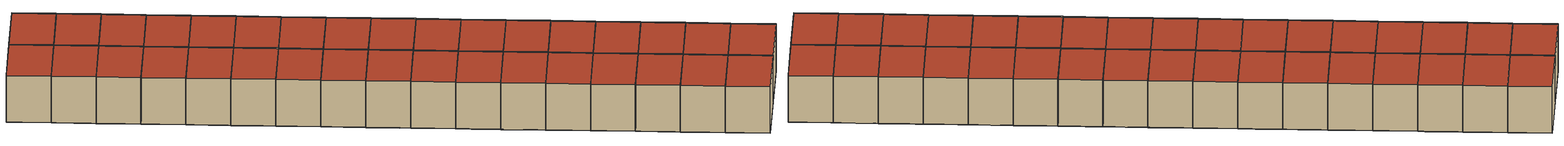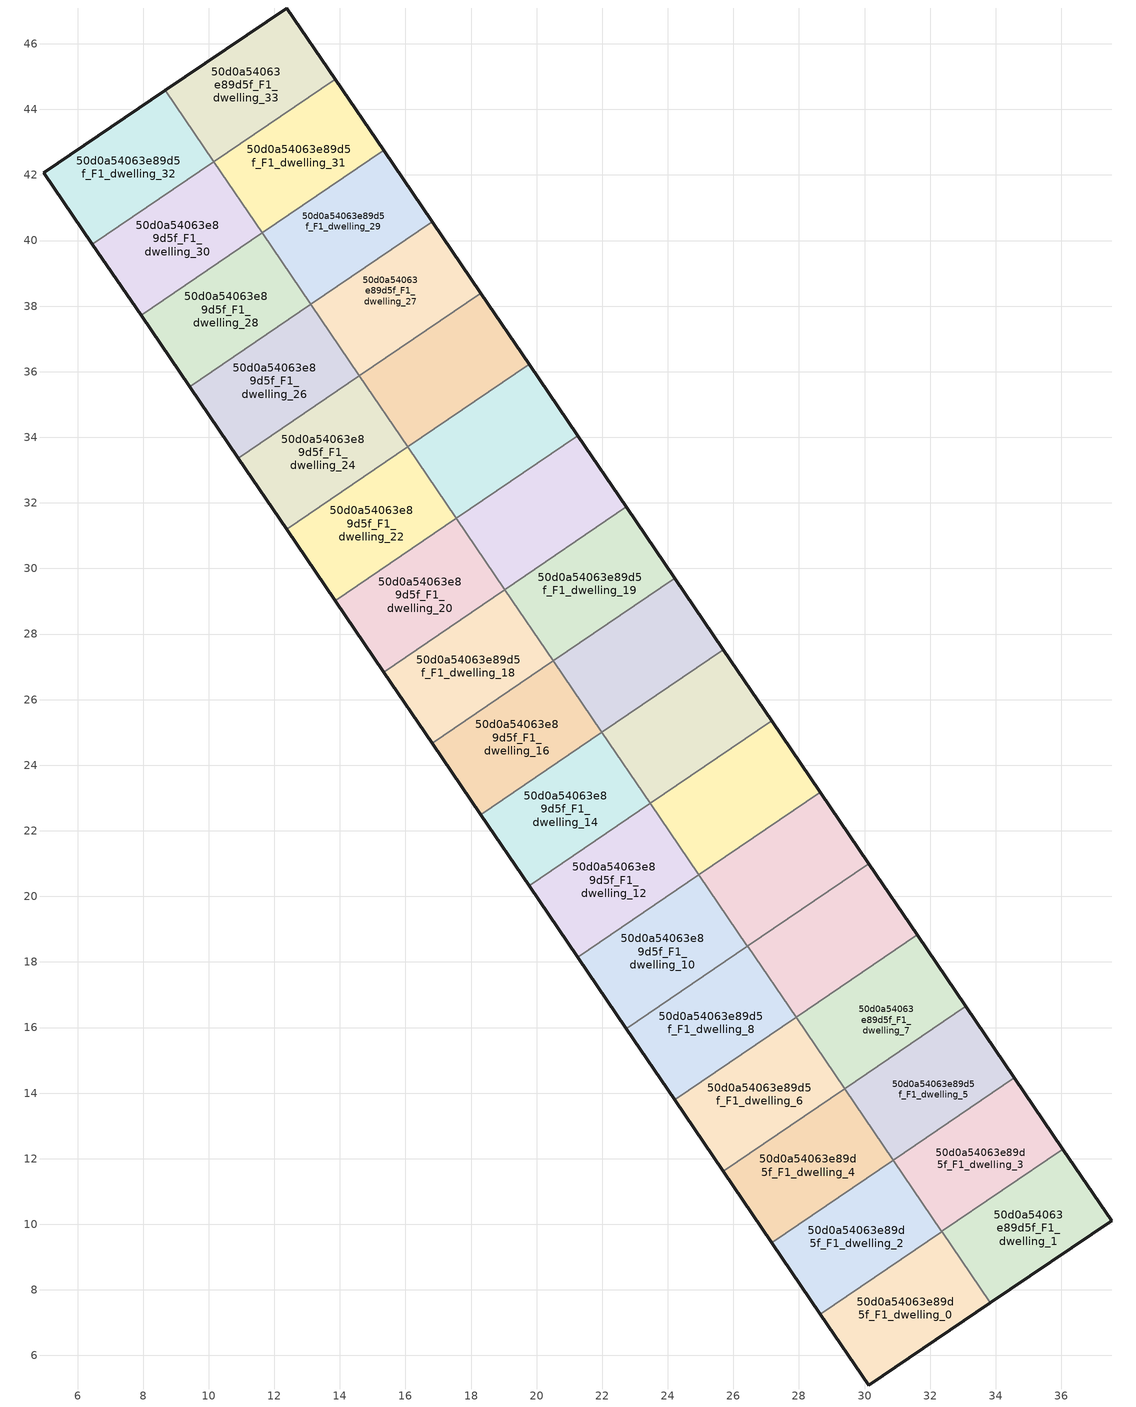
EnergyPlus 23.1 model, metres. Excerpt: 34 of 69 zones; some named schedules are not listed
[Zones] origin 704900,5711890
50d0a54063e89d5f_F1_dwelling_0
 floor to 50d0a54063e89d5f_F0_dwelling_18 (EU_floor_Construction): 33.83,7.6 32.35,9.78 28.65,7.27 30.12,5.1 z3
 floor to 50d0a54063e89d5f_F0_dwelling_0 (EU_floor_Construction): 33.84,7.61 32.44,9.66 32.43,9.65 33.83,7.6 z3
 wall outside (EU_wall_Construction): 33.84,7.61 30.12,5.1 28.65,7.26 z3:6
 wall to 50d0a54063e89d5f_F1_dwelling_1 (EU_wall_Construction): 32.36,9.79 33.84,7.61 z3:6
 wall to 50d0a54063e89d5f_F1_dwelling_2 (EU_wall_Construction): 28.65,7.26 32.35,9.78 z3:6
 wall to 50d0a54063e89d5f_F1_dwelling_3 (EU_wall_Construction): 32.35,9.78 32.36,9.79 z3:6
 roof outside (EU_roof_Construction): 32.36,9.79 33.84,7.61 30.12,5.1 28.65,7.26 z6
50d0a54063e89d5f_F1_dwelling_1
 floor to 50d0a54063e89d5f_F0_dwelling_0 (EU_floor_Construction): 37.53,10.11 36.13,12.17 32.44,9.66 33.84,7.61 z3
 floor to 50d0a54063e89d5f_F0_dwelling_1 (EU_floor_Construction): 36.13,12.17 36.05,12.3 32.36,9.79 32.44,9.66 z3
 wall outside (EU_wall_Construction): 36.05,12.3 37.53,10.11 33.84,7.61 z3:6
 wall to 50d0a54063e89d5f_F1_dwelling_3 (EU_wall_Construction): 32.36,9.79 36.05,12.3 z3:6
 roof outside (EU_roof_Construction): 36.05,12.3 37.53,10.11 33.84,7.61 32.36,9.79 z6
50d0a54063e89d5f_F1_dwelling_10
 floor to 50d0a54063e89d5f_F0_dwelling_23 (EU_floor_Construction): 26.42,18.49 24.95,20.66 21.25,18.14 22.73,15.97 z3
 floor to 50d0a54063e89d5f_F0_dwelling_22 (EU_floor_Construction): 26.43,18.48 26.42,18.49 22.73,15.97 z3
 wall outside (EU_wall_Construction): 22.73,15.97 21.25,18.14 z3:6
 wall to 50d0a54063e89d5f_F1_dwelling_12 (EU_wall_Construction): 21.25,18.14 24.95,20.66 z3:6
 wall to 50d0a54063e89d5f_F1_dwelling_11 (EU_wall_Construction): 24.95,20.66 26.43,18.48 z3:6
 wall to 50d0a54063e89d5f_F1_dwelling_8 (EU_wall_Construction): 26.43,18.48 22.73,15.97 z3:6
 roof outside (EU_roof_Construction): 24.95,20.66 26.43,18.48 22.73,15.97 21.25,18.14 z6
50d0a54063e89d5f_F1_dwelling_11
 floor to 50d0a54063e89d5f_F0_dwelling_5 (EU_floor_Construction): 30.13,21 29.15,22.44 25.45,19.93 26.43,18.48 z3
 floor to 50d0a54063e89d5f_F0_dwelling_6 (EU_floor_Construction): 29.15,22.44 28.65,23.17 24.95,20.66 25.45,19.93 z3
 wall outside (EU_wall_Construction): 28.65,23.17 30.13,21 z3:6
 wall to 50d0a54063e89d5f_F1_dwelling_13 (EU_wall_Construction): 24.95,20.66 28.65,23.17 z3:6
 wall to 50d0a54063e89d5f_F1_dwelling_9 (EU_wall_Construction): 30.13,21 26.43,18.48 z3:6
 roof outside (EU_roof_Construction): 28.65,23.17 30.13,21 26.43,18.48 24.95,20.66 z6
50d0a54063e89d5f_F1_dwelling_12
 floor to 50d0a54063e89d5f_F0_dwelling_24 (EU_floor_Construction): 24.94,20.67 23.47,22.83 19.77,20.32 21.24,18.15 z3
 floor adiabatic (EU_floor_Construction): 24.95,20.66 23.47,22.83 24.94,20.67 21.24,18.15 20.29,19.55 21.25,18.14 z3
 wall outside (EU_wall_Construction): 21.25,18.14 19.77,20.32 z3:6
 wall to 50d0a54063e89d5f_F1_dwelling_14 (EU_wall_Construction): 19.77,20.32 23.47,22.83 z3:6
 wall to 50d0a54063e89d5f_F1_dwelling_13 (EU_wall_Construction): 23.47,22.83 24.95,20.66 z3:6
 roof outside (EU_roof_Construction): 23.47,22.83 24.95,20.66 21.25,18.14 19.77,20.32 z6
50d0a54063e89d5f_F1_dwelling_13
 floor to 50d0a54063e89d5f_F0_dwelling_6 (EU_floor_Construction): 28.65,23.17 27.75,24.5 24.05,21.98 24.95,20.66 z3
 floor to 50d0a54063e89d5f_F0_dwelling_7 (EU_floor_Construction): 27.75,24.5 27.17,25.35 23.47,22.83 24.05,21.98 z3
 wall outside (EU_wall_Construction): 27.17,25.35 28.65,23.17 z3:6
 wall to 50d0a54063e89d5f_F1_dwelling_15 (EU_wall_Construction): 23.47,22.83 27.17,25.35 z3:6
 roof outside (EU_roof_Construction): 27.17,25.35 28.65,23.17 24.95,20.66 23.47,22.83 z6
50d0a54063e89d5f_F1_dwelling_14
 floor outside (EU_floor_Construction): 23.47,22.83 19.77,20.32 23.47,22.83 21.99,25.01 23.46,22.84 19.77,20.32 z3
 floor to 50d0a54063e89d5f_F0_dwelling_25 (EU_floor_Construction): 23.46,22.84 21.99,25.01 18.29,22.49 19.77,20.32 z3
 wall outside (EU_wall_Construction): 19.77,20.32 18.29,22.49 z3:6
 wall to 50d0a54063e89d5f_F1_dwelling_16 (EU_wall_Construction): 18.29,22.49 21.99,25.01 z3:6
 wall to 50d0a54063e89d5f_F1_dwelling_15 (EU_wall_Construction): 21.99,25.01 23.47,22.83 z3:6
 roof outside (EU_roof_Construction): 21.99,25.01 23.47,22.83 19.77,20.32 18.29,22.49 z6
50d0a54063e89d5f_F1_dwelling_15
 floor to 50d0a54063e89d5f_F0_dwelling_7 (EU_floor_Construction): 27.17,25.35 26.35,26.55 22.65,24.03 23.47,22.83 z3
 floor to 50d0a54063e89d5f_F0_dwelling_8 (EU_floor_Construction): 26.35,26.55 25.69,27.52 21.99,25.01 22.65,24.03 z3
 wall outside (EU_wall_Construction): 25.69,27.52 27.17,25.35 z3:6
 wall to 50d0a54063e89d5f_F1_dwelling_17 (EU_wall_Construction): 21.99,25.01 25.69,27.52 z3:6
 roof outside (EU_roof_Construction): 25.69,27.52 27.17,25.35 23.47,22.83 21.99,25.01 z6
50d0a54063e89d5f_F1_dwelling_16
 floor outside (EU_floor_Construction): 21.99,25.01 20.51,27.18 16.81,24.67 17.94,23.01 16.81,24.67 20.51,27.18 21.99,25.01 18.29,22.49 z3
 floor to 50d0a54063e89d5f_F0_dwelling_26 (EU_floor_Construction): 21.99,25.01 20.51,27.18 16.81,24.67 18.29,22.5 z3
 wall outside (EU_wall_Construction): 18.29,22.49 16.81,24.67 z3:6
 wall to 50d0a54063e89d5f_F1_dwelling_18 (EU_wall_Construction): 16.81,24.67 20.51,27.18 z3:6
 wall to 50d0a54063e89d5f_F1_dwelling_17 (EU_wall_Construction): 20.51,27.18 21.99,25.01 z3:6
 roof outside (EU_roof_Construction): 20.51,27.18 21.99,25.01 18.29,22.49 16.81,24.67 z6
50d0a54063e89d5f_F1_dwelling_17
 floor to 50d0a54063e89d5f_F0_dwelling_9 (EU_floor_Construction): 24.96,28.61 24.21,29.7 20.51,27.18 21.26,26.09 z3
 floor to 50d0a54063e89d5f_F0_dwelling_8 (EU_floor_Construction): 25.69,27.52 24.96,28.6 21.26,26.09 21.99,25.01 z3
 wall outside (EU_wall_Construction): 24.21,29.7 25.69,27.52 z3:6
 wall to 50d0a54063e89d5f_F1_dwelling_19 (EU_wall_Construction): 20.51,27.18 24.21,29.7 z3:6
 roof outside (EU_roof_Construction): 24.21,29.7 25.69,27.52 21.99,25.01 20.51,27.18 z6
50d0a54063e89d5f_F1_dwelling_18
 floor adiabatic (EU_floor_Construction): 20.51,27.18 19.03,29.36 15.33,26.84 16.81,24.67 z3
 wall outside (EU_wall_Construction): 16.81,24.67 15.33,26.84 z3:6
 wall to 50d0a54063e89d5f_F1_dwelling_20 (EU_wall_Construction): 15.33,26.84 19.03,29.36 z3:6
 wall to 50d0a54063e89d5f_F1_dwelling_19 (EU_wall_Construction): 19.03,29.36 20.51,27.18 z3:6
 roof outside (EU_roof_Construction): 19.03,29.36 20.51,27.18 16.81,24.67 15.33,26.84 z6
50d0a54063e89d5f_F1_dwelling_19
 floor adiabatic (EU_floor_Construction): 24.21,29.7 22.73,31.88 19.03,29.36 20.51,27.18 z3
 wall outside (EU_wall_Construction): 22.73,31.88 24.21,29.7 z3:6
 wall to 50d0a54063e89d5f_F1_dwelling_21 (EU_wall_Construction): 19.03,29.36 22.73,31.88 z3:6
 roof outside (EU_roof_Construction): 22.73,31.88 24.21,29.7 20.51,27.18 19.03,29.36 z6
50d0a54063e89d5f_F1_dwelling_2
 floor outside (EU_floor_Construction): 32.3,9.75 32.35,9.78 28.65,7.27 z3
 floor to 50d0a54063e89d5f_F0_dwelling_19 (EU_floor_Construction): 32.34,9.79 30.87,11.96 27.17,9.44 28.65,7.27 z3
 wall outside (EU_wall_Construction): 28.65,7.26 27.17,9.44 z3:6
 wall to 50d0a54063e89d5f_F1_dwelling_3 (EU_wall_Construction): 30.87,11.96 32.35,9.78 z3:6
 wall to 50d0a54063e89d5f_F1_dwelling_4 (EU_wall_Construction): 27.17,9.44 30.87,11.96 z3:6
 roof outside (EU_roof_Construction): 30.87,11.96 32.35,9.78 28.65,7.26 27.17,9.44 z6
50d0a54063e89d5f_F1_dwelling_20
 floor to 50d0a54063e89d5f_F0_dwelling_28 (EU_floor_Construction): 19.03,29.36 17.55,31.53 13.85,29.02 15.33,26.85 z3
 wall outside (EU_wall_Construction): 15.33,26.84 13.85,29.02 z3:6
 wall to 50d0a54063e89d5f_F1_dwelling_22 (EU_wall_Construction): 13.85,29.02 17.55,31.53 z3:6
 wall to 50d0a54063e89d5f_F1_dwelling_21 (EU_wall_Construction): 17.55,31.53 19.03,29.36 z3:6
 roof outside (EU_roof_Construction): 17.55,31.53 19.03,29.36 15.33,26.84 13.85,29.02 z6
50d0a54063e89d5f_F1_dwelling_21
 floor to 50d0a54063e89d5f_F0_dwelling_11 (EU_floor_Construction): 22.16,32.71 21.25,34.05 17.55,31.53 18.46,30.2 z3
 floor to 50d0a54063e89d5f_F0_dwelling_10 (EU_floor_Construction): 22.73,31.87 22.16,32.71 18.46,30.2 19.03,29.36 z3
 wall outside (EU_wall_Construction): 21.25,34.05 22.73,31.88 z3:6
 wall to 50d0a54063e89d5f_F1_dwelling_23 (EU_wall_Construction): 17.55,31.53 21.25,34.05 z3:6
 roof outside (EU_roof_Construction): 21.25,34.05 22.73,31.88 19.03,29.36 17.55,31.53 z6
50d0a54063e89d5f_F1_dwelling_22
 floor to 50d0a54063e89d5f_F0_dwelling_29 (EU_floor_Construction): 17.55,31.54 16.07,33.71 12.37,31.19 13.85,29.02 z3
 wall outside (EU_wall_Construction): 13.85,29.02 12.37,31.19 z3:6
 wall to 50d0a54063e89d5f_F1_dwelling_24 (EU_wall_Construction): 12.37,31.19 16.07,33.71 z3:6
 wall to 50d0a54063e89d5f_F1_dwelling_23 (EU_wall_Construction): 16.07,33.71 17.55,31.53 z3:6
 roof outside (EU_roof_Construction): 16.07,33.71 17.55,31.53 13.85,29.02 12.37,31.19 z6
50d0a54063e89d5f_F1_dwelling_23
 floor to 50d0a54063e89d5f_F0_dwelling_12 (EU_floor_Construction): 20.76,34.77 19.77,36.22 16.07,33.71 17.06,32.25 z3
 floor to 50d0a54063e89d5f_F0_dwelling_11 (EU_floor_Construction): 21.25,34.05 20.76,34.77 17.06,32.25 17.55,31.53 z3
 wall outside (EU_wall_Construction): 19.77,36.22 21.25,34.05 z3:6
 wall to 50d0a54063e89d5f_F1_dwelling_25 (EU_wall_Construction): 16.07,33.71 19.77,36.22 z3:6
 roof outside (EU_roof_Construction): 19.77,36.22 21.25,34.05 17.55,31.53 16.07,33.71 z6
50d0a54063e89d5f_F1_dwelling_24
 floor to 50d0a54063e89d5f_F0_dwelling_30 (EU_floor_Construction): 16.07,33.71 14.59,35.88 10.89,33.37 12.37,31.2 z3
 floor adiabatic (EU_floor_Construction): 16.07,33.71 12.37,31.2 12.37,31.19 z3
 wall outside (EU_wall_Construction): 12.37,31.19 10.89,33.37 z3:6
 wall to 50d0a54063e89d5f_F1_dwelling_26 (EU_wall_Construction): 10.89,33.37 14.59,35.88 z3:6
 wall to 50d0a54063e89d5f_F1_dwelling_25 (EU_wall_Construction): 14.59,35.88 16.07,33.71 z3:6
 roof outside (EU_roof_Construction): 14.59,35.88 16.07,33.71 12.37,31.19 10.89,33.37 z6
50d0a54063e89d5f_F1_dwelling_25
 floor to 50d0a54063e89d5f_F0_dwelling_13 (EU_floor_Construction): 19.37,36.82 18.3,38.4 14.6,35.88 15.67,34.31 z3
 floor to 50d0a54063e89d5f_F0_dwelling_12 (EU_floor_Construction): 19.77,36.22 19.37,36.82 15.67,34.31 16.07,33.71 z3
 wall outside (EU_wall_Construction): 18.3,38.4 19.77,36.22 z3:6
 wall to 50d0a54063e89d5f_F1_dwelling_27 (EU_wall_Construction): 14.59,35.88 18.3,38.4 z3:6
 roof outside (EU_roof_Construction): 18.3,38.4 19.77,36.22 16.07,33.71 14.59,35.88 z6
50d0a54063e89d5f_F1_dwelling_26
 floor outside (EU_floor_Construction): 14.59,35.88 13.12,38.06 14.59,35.89 10.89,33.37 z3
 floor to 50d0a54063e89d5f_F0_dwelling_31 (EU_floor_Construction): 14.59,35.89 13.12,38.06 9.42,35.54 10.89,33.37 z3
 wall outside (EU_wall_Construction): 10.89,33.37 9.42,35.54 z3:6
 wall to 50d0a54063e89d5f_F1_dwelling_28 (EU_wall_Construction): 9.42,35.54 13.12,38.06 z3:6
 wall to 50d0a54063e89d5f_F1_dwelling_27 (EU_wall_Construction): 13.12,38.06 14.59,35.88 z3:6
 roof outside (EU_roof_Construction): 13.12,38.06 14.59,35.88 10.89,33.37 9.42,35.54 z6
50d0a54063e89d5f_F1_dwelling_27
 floor to 50d0a54063e89d5f_F0_dwelling_14 (EU_floor_Construction): 17.97,38.88 16.82,40.57 13.12,38.06 14.27,36.36 z3
 floor to 50d0a54063e89d5f_F0_dwelling_13 (EU_floor_Construction): 18.3,38.4 17.97,38.88 14.27,36.36 14.6,35.88 z3
 wall outside (EU_wall_Construction): 16.82,40.57 18.3,38.4 z3:6
 wall to 50d0a54063e89d5f_F1_dwelling_29 (EU_wall_Construction): 13.12,38.06 16.82,40.57 z3:6
 roof outside (EU_roof_Construction): 16.82,40.57 18.3,38.4 14.59,35.88 13.12,38.06 z6
50d0a54063e89d5f_F1_dwelling_28
 floor to 50d0a54063e89d5f_F0_dwelling_32 (EU_floor_Construction): 13.11,38.06 11.64,40.23 7.94,37.71 9.41,35.55 z3
 floor to 50d0a54063e89d5f_F0_dwelling_31 (EU_floor_Construction): 13.11,38.06 9.41,35.55 9.42,35.54 z3
 wall outside (EU_wall_Construction): 9.42,35.54 7.94,37.71 z3:6
 wall to 50d0a54063e89d5f_F1_dwelling_29 (EU_wall_Construction): 11.64,40.23 13.12,38.06 z3:6
 wall to 50d0a54063e89d5f_F1_dwelling_30 (EU_wall_Construction): 7.94,37.71 11.64,40.23 z3:6
 roof outside (EU_roof_Construction): 11.64,40.23 13.12,38.06 9.42,35.54 7.94,37.71 z6
50d0a54063e89d5f_F1_dwelling_29
 floor to 50d0a54063e89d5f_F0_dwelling_15 (EU_floor_Construction): 16.57,40.93 15.34,42.75 11.64,40.23 12.87,38.42 z3
 floor to 50d0a54063e89d5f_F0_dwelling_14 (EU_floor_Construction): 16.82,40.57 16.57,40.93 12.87,38.42 13.12,38.06 z3
 wall outside (EU_wall_Construction): 15.34,42.75 16.82,40.57 z3:6
 wall to 50d0a54063e89d5f_F1_dwelling_31 (EU_wall_Construction): 11.64,40.23 15.34,42.75 z3:6
 roof outside (EU_roof_Construction): 15.34,42.75 16.82,40.57 13.12,38.06 11.64,40.23 z6
50d0a54063e89d5f_F1_dwelling_3
 floor to 50d0a54063e89d5f_F0_dwelling_1 (EU_floor_Construction): 36.05,12.3 34.74,14.22 31.04,11.71 32.35,9.78 z3
 floor to 50d0a54063e89d5f_F0_dwelling_2 (EU_floor_Construction): 34.74,14.22 34.57,14.47 30.87,11.96 31.04,11.71 z3
 wall outside (EU_wall_Construction): 34.57,14.47 36.05,12.3 z3:6
 wall to 50d0a54063e89d5f_F1_dwelling_5 (EU_wall_Construction): 30.87,11.96 34.57,14.47 z3:6
 roof outside (EU_roof_Construction): 34.57,14.47 36.05,12.3 32.35,9.78 30.87,11.96 z6
50d0a54063e89d5f_F1_dwelling_30
 floor outside (EU_floor_Construction): 11.64,40.23 10.16,42.41 11.63,40.24 7.94,37.71 z3
 floor to 50d0a54063e89d5f_F0_dwelling_33 (EU_floor_Construction): 11.63,40.24 10.16,42.41 6.46,39.89 7.93,37.72 z3
 wall outside (EU_wall_Construction): 7.94,37.71 6.46,39.89 z3:6
 wall to 50d0a54063e89d5f_F1_dwelling_31 (EU_wall_Construction): 10.16,42.41 11.64,40.23 z3:6
 wall to 50d0a54063e89d5f_F1_dwelling_32 (EU_wall_Construction): 6.46,39.89 10.15,42.4 z3:6
 roof outside (EU_roof_Construction): 10.16,42.41 11.64,40.23 7.94,37.71 6.46,39.89 z6
50d0a54063e89d5f_F1_dwelling_31
 floor adiabatic (EU_floor_Construction): 15.34,42.75 13.86,44.92 10.16,42.41 11.64,40.23 z3
 wall outside (EU_wall_Construction): 13.86,44.92 15.34,42.75 z3:6
 wall to 50d0a54063e89d5f_F1_dwelling_33 (EU_wall_Construction): 10.16,42.41 13.86,44.92 z3:6
 roof outside (EU_roof_Construction): 13.86,44.92 15.34,42.75 11.64,40.23 10.16,42.41 z6
50d0a54063e89d5f_F1_dwelling_32
 floor adiabatic (EU_floor_Construction): 10.15,42.4 8.67,44.58 4.97,42.07 6.46,39.89 z3
 wall outside (EU_wall_Construction): 6.46,39.89 4.97,42.07 8.67,44.58 z3:6
 wall to 50d0a54063e89d5f_F1_dwelling_33 (EU_wall_Construction): 8.67,44.58 10.15,42.4 z3:6
 roof outside (EU_roof_Construction): 8.67,44.58 10.15,42.4 6.46,39.89 4.97,42.07 z6
50d0a54063e89d5f_F1_dwelling_33
 floor to 50d0a54063e89d5f_F0_dwelling_16 (EU_floor_Construction): 13.86,44.92 13.78,45.04 10.08,42.52 10.16,42.41 z3
 floor to 50d0a54063e89d5f_F0_dwelling_34 (EU_floor_Construction): 9.41,43.5 8.68,44.58 8.67,44.58 z3
 floor adiabatic (EU_floor_Construction): 13.86,44.92 12.38,47.09 8.67,44.58 10.16,42.41 10.08,42.52 13.78,45.04 z3
 wall outside (EU_wall_Construction): 8.67,44.58 12.38,47.09 13.86,44.92 z3:6
 roof outside (EU_roof_Construction): 12.38,47.09 13.86,44.92 10.15,42.4 8.67,44.58 z6
50d0a54063e89d5f_F1_dwelling_4
 floor to 50d0a54063e89d5f_F0_dwelling_20 (EU_floor_Construction): 30.86,11.96 29.39,14.13 25.69,11.62 27.17,9.45 z3
 floor to 50d0a54063e89d5f_F0_dwelling_19 (EU_floor_Construction): 29.05,10.73 30.86,11.96 27.17,9.45 z3
 wall outside (EU_wall_Construction): 27.17,9.44 25.69,11.62 z3:6
 wall to 50d0a54063e89d5f_F1_dwelling_6 (EU_wall_Construction): 25.69,11.62 29.39,14.13 z3:6
 wall to 50d0a54063e89d5f_F1_dwelling_5 (EU_wall_Construction): 29.39,14.13 30.87,11.96 z3:6
 roof outside (EU_roof_Construction): 29.39,14.13 30.87,11.96 27.17,9.44 25.69,11.62 z6
50d0a54063e89d5f_F1_dwelling_5
 floor to 50d0a54063e89d5f_F0_dwelling_2 (EU_floor_Construction): 34.57,14.47 33.34,16.28 29.64,13.76 30.87,11.96 z3
 floor to 50d0a54063e89d5f_F0_dwelling_3 (EU_floor_Construction): 33.34,16.28 33.09,16.65 29.39,14.13 29.64,13.76 z3
 wall outside (EU_wall_Construction): 33.09,16.65 34.57,14.47 z3:6
 wall to 50d0a54063e89d5f_F1_dwelling_7 (EU_wall_Construction): 29.39,14.13 33.09,16.65 z3:6
 roof outside (EU_roof_Construction): 33.09,16.65 34.57,14.47 30.87,11.96 29.39,14.13 z6
50d0a54063e89d5f_F1_dwelling_6
 floor adiabatic (EU_floor_Construction): 29.39,14.13 27.91,16.31 24.21,13.79 25.69,11.62 z3
 wall outside (EU_wall_Construction): 25.69,11.62 24.21,13.79 z3:6
 wall to 50d0a54063e89d5f_F1_dwelling_8 (EU_wall_Construction): 24.21,13.79 27.91,16.31 z3:6
 wall to 50d0a54063e89d5f_F1_dwelling_7 (EU_wall_Construction): 27.91,16.31 29.39,14.13 z3:6
 roof outside (EU_roof_Construction): 27.91,16.31 29.39,14.13 25.69,11.62 24.21,13.79 z6
50d0a54063e89d5f_F1_dwelling_7
 floor to 50d0a54063e89d5f_F0_dwelling_3 (EU_floor_Construction): 33.09,16.65 31.94,18.33 28.24,15.82 29.39,14.13 z3
 floor to 50d0a54063e89d5f_F0_dwelling_4 (EU_floor_Construction): 31.94,18.33 31.61,18.82 27.91,16.31 28.24,15.82 z3
 wall outside (EU_wall_Construction): 31.61,18.82 33.09,16.65 z3:6
 wall to 50d0a54063e89d5f_F1_dwelling_9 (EU_wall_Construction): 27.91,16.31 31.61,18.82 z3:6
 roof outside (EU_roof_Construction): 31.61,18.82 33.09,16.65 29.39,14.13 27.91,16.31 z6
50d0a54063e89d5f_F1_dwelling_8
 floor to 50d0a54063e89d5f_F0_dwelling_21 (EU_floor_Construction): 27.91,16.31 24.21,13.8 24.21,13.79 z3
 floor adiabatic (EU_floor_Construction): 27.91,16.31 26.43,18.48 22.73,15.97 24.21,13.8 z3
 wall outside (EU_wall_Construction): 24.21,13.79 22.73,15.97 z3:6
 wall to 50d0a54063e89d5f_F1_dwelling_9 (EU_wall_Construction): 26.43,18.48 27.91,16.31 z3:6
 roof outside (EU_roof_Construction): 26.43,18.48 27.91,16.31 24.21,13.79 22.73,15.97 z6
50d0a54063e89d5f_F1_dwelling_9
 floor to 50d0a54063e89d5f_F0_dwelling_4 (EU_floor_Construction): 31.61,18.82 30.54,20.39 26.85,17.87 27.91,16.31 z3
 floor to 50d0a54063e89d5f_F0_dwelling_5 (EU_floor_Construction): 30.54,20.39 30.13,21 26.43,18.48 26.85,17.87 z3
 wall outside (EU_wall_Construction): 30.13,21 31.61,18.82 z3:6
 roof outside (EU_roof_Construction): 30.13,21 31.61,18.82 27.91,16.31 26.43,18.48 z6
[Building]
EU S2 Campaign: North Axis=0; Terrain=City; Solar Distribution=FullExterior
[Site:Location]
London: Latitude=51.5; Longitude=-0.5; Time Zone=0; Elevation=25
[SizingPeriod:WeatherFileDays]
AnnualSizingPeriod: Begin Month=1; Begin Day of Month=1; End Month=12; End Day of Month=31; Day of Week for Start Day=Monday; Use Weather File Daylight Saving Period=No; Use Weather File Rain and Snow Indicators=No
[MATERIAL]
EU_InternalMass_Material: Roughness=MediumRough; Thickness=0.1; Conductivity=1; Density=1800; Specific Heat=900; Thermal Absorptance=0.9; Solar Absorptance=0.7; Visible Absorptance=0.7
[MATERIAL:NOMASS] Roughness=MediumRough; Thermal Absorptance=0.9; Solar Absorptance=0.7; Visible Absorptance=0.7
Name | Thermal Resistance
EU_wall_NoMass | 0.635353
EU_roof_NoMass | 0.675062
EU_floor_NoMass | 1.96382
[CONSTRUCTION]
EU_wall_Construction: EU_wall_NoMass
EU_roof_Construction: EU_roof_NoMass
EU_floor_Construction: EU_floor_NoMass
EU_InternalMass_Construction: EU_InternalMass_Material
[ZONE] Type=1; Multiplier=1; Ceiling Height=autocalculate; Floor Area=autocalculate; Part of Total Floor Area=Yes
Name | Volume
50d0a54063e89d5f_F1_dwelling_0 | 35.3079
50d0a54063e89d5f_F1_dwelling_1; 50d0a54063e89d5f_F1_dwelling_11; 50d0a54063e89d5f_F1_dwelling_13; 50d0a54063e89d5f_F1_dwelling_7 | 35.3064
50d0a54063e89d5f_F1_dwelling_10; 50d0a54063e89d5f_F1_dwelling_25; 50d0a54063e89d5f_F1_dwelling_29 | 35.302
50d0a54063e89d5f_F1_dwelling_12; 50d0a54063e89d5f_F1_dwelling_14; 50d0a54063e89d5f_F1_dwelling_17 | 35.3137
50d0a54063e89d5f_F1_dwelling_15; 50d0a54063e89d5f_F1_dwelling_6 | 35.3071
50d0a54063e89d5f_F1_dwelling_16; 50d0a54063e89d5f_F1_dwelling_18 | 35.313
50d0a54063e89d5f_F1_dwelling_19 | 35.3181
50d0a54063e89d5f_F1_dwelling_2 | 35.321
50d0a54063e89d5f_F1_dwelling_20; 50d0a54063e89d5f_F1_dwelling_23 | 35.3057
50d0a54063e89d5f_F1_dwelling_21 | 35.3035
50d0a54063e89d5f_F1_dwelling_22; 50d0a54063e89d5f_F1_dwelling_26; 50d0a54063e89d5f_F1_dwelling_27; 50d0a54063e89d5f_F1_dwelling_31 | 35.3101
50d0a54063e89d5f_F1_dwelling_24; 50d0a54063e89d5f_F1_dwelling_33; 50d0a54063e89d5f_F1_dwelling_4 | 35.3093
50d0a54063e89d5f_F1_dwelling_28; 50d0a54063e89d5f_F1_dwelling_8 | 35.3174
50d0a54063e89d5f_F1_dwelling_3 | 35.3145
50d0a54063e89d5f_F1_dwelling_30 | 35.3167
50d0a54063e89d5f_F1_dwelling_32 | 35.3152
50d0a54063e89d5f_F1_dwelling_5 | 35.3108
50d0a54063e89d5f_F1_dwelling_9 | 35.3115
[INTERNALMASS] Construction=EU_InternalMass_Construction
Name | Zone or ZoneList | Surface Area
50d0a54063e89d5f_F1_dwelling_0_EU_InternalMass | 50d0a54063e89d5f_F1_dwelling_0 | 11.7691
50d0a54063e89d5f_F1_dwelling_1_EU_InternalMass | 50d0a54063e89d5f_F1_dwelling_1 | 11.769
50d0a54063e89d5f_F1_dwelling_2_EU_InternalMass | 50d0a54063e89d5f_F1_dwelling_2 | 11.7736
50d0a54063e89d5f_F1_dwelling_3_EU_InternalMass | 50d0a54063e89d5f_F1_dwelling_3 | 11.7715
50d0a54063e89d5f_F1_dwelling_4_EU_InternalMass | 50d0a54063e89d5f_F1_dwelling_4 | 11.7703
50d0a54063e89d5f_F1_dwelling_5_EU_InternalMass | 50d0a54063e89d5f_F1_dwelling_5 | 11.7707
50d0a54063e89d5f_F1_dwelling_6_EU_InternalMass | 50d0a54063e89d5f_F1_dwelling_6 | 11.7679
50d0a54063e89d5f_F1_dwelling_7_EU_InternalMass | 50d0a54063e89d5f_F1_dwelling_7 | 11.7686
50d0a54063e89d5f_F1_dwelling_8_EU_InternalMass | 50d0a54063e89d5f_F1_dwelling_8 | 11.7725
50d0a54063e89d5f_F1_dwelling_9_EU_InternalMass | 50d0a54063e89d5f_F1_dwelling_9 | 11.7707
50d0a54063e89d5f_F1_dwelling_10_EU_InternalMass | 50d0a54063e89d5f_F1_dwelling_10 | 11.7677
50d0a54063e89d5f_F1_dwelling_11_EU_InternalMass | 50d0a54063e89d5f_F1_dwelling_11 | 11.7688
50d0a54063e89d5f_F1_dwelling_12_EU_InternalMass | 50d0a54063e89d5f_F1_dwelling_12 | 11.7707
50d0a54063e89d5f_F1_dwelling_13_EU_InternalMass | 50d0a54063e89d5f_F1_dwelling_13 | 11.7685
50d0a54063e89d5f_F1_dwelling_14_EU_InternalMass | 50d0a54063e89d5f_F1_dwelling_14 | 11.7708
50d0a54063e89d5f_F1_dwelling_15_EU_InternalMass | 50d0a54063e89d5f_F1_dwelling_15 | 11.7687
50d0a54063e89d5f_F1_dwelling_16_EU_InternalMass | 50d0a54063e89d5f_F1_dwelling_16 | 11.7714
50d0a54063e89d5f_F1_dwelling_17_EU_InternalMass | 50d0a54063e89d5f_F1_dwelling_17 | 11.7707
50d0a54063e89d5f_F1_dwelling_18_EU_InternalMass | 50d0a54063e89d5f_F1_dwelling_18 | 11.7708
50d0a54063e89d5f_F1_dwelling_19_EU_InternalMass | 50d0a54063e89d5f_F1_dwelling_19 | 11.7723
50d0a54063e89d5f_F1_dwelling_20_EU_InternalMass | 50d0a54063e89d5f_F1_dwelling_20 | 11.7685
50d0a54063e89d5f_F1_dwelling_21_EU_InternalMass | 50d0a54063e89d5f_F1_dwelling_21 | 11.7681
50d0a54063e89d5f_F1_dwelling_22_EU_InternalMass | 50d0a54063e89d5f_F1_dwelling_22 | 11.7699
50d0a54063e89d5f_F1_dwelling_23_EU_InternalMass | 50d0a54063e89d5f_F1_dwelling_23 | 11.7696
50d0a54063e89d5f_F1_dwelling_24_EU_InternalMass | 50d0a54063e89d5f_F1_dwelling_24 | 11.7696
50d0a54063e89d5f_F1_dwelling_25_EU_InternalMass | 50d0a54063e89d5f_F1_dwelling_25 | 11.7685
50d0a54063e89d5f_F1_dwelling_26_EU_InternalMass | 50d0a54063e89d5f_F1_dwelling_26 | 11.7703
50d0a54063e89d5f_F1_dwelling_27_EU_InternalMass | 50d0a54063e89d5f_F1_dwelling_27 | 11.7711
50d0a54063e89d5f_F1_dwelling_28_EU_InternalMass | 50d0a54063e89d5f_F1_dwelling_28 | 11.7732
50d0a54063e89d5f_F1_dwelling_29_EU_InternalMass | 50d0a54063e89d5f_F1_dwelling_29 | 11.7681
50d0a54063e89d5f_F1_dwelling_30_EU_InternalMass | 50d0a54063e89d5f_F1_dwelling_30 | 11.7721
50d0a54063e89d5f_F1_dwelling_31_EU_InternalMass | 50d0a54063e89d5f_F1_dwelling_31 | 11.7711
50d0a54063e89d5f_F1_dwelling_32_EU_InternalMass | 50d0a54063e89d5f_F1_dwelling_32 | 11.7714
50d0a54063e89d5f_F1_dwelling_33_EU_InternalMass | 50d0a54063e89d5f_F1_dwelling_33 | 11.7701
[OTHEREQUIPMENT] Fuel Type=Electricity; Design Level Calculation Method=Watts/Area; Power per Zone Floor Area=1; Fraction Latent=0; Fraction Radiant=0; Fraction Lost=0; Carbon Dioxide Generation Rate=0; EndUse Subcategory=EU_Step8_InternalGains
Name | Zone or ZoneList or Space or SpaceList | Schedule
EU_Step8_InternalGain_50d0a54063e89d5f_F1_dwelling_0_f000 | 50d0a54063e89d5f_F1_dwelling_0 | EU_Step8_GainSchedule_50d0a54063e89d5f_F1_dwelling_0_f000
EU_Step8_InternalGain_50d0a54063e89d5f_F1_dwelling_1_f000 | 50d0a54063e89d5f_F1_dwelling_1 | EU_Step8_GainSchedule_50d0a54063e89d5f_F1_dwelling_1_f000
EU_Step8_InternalGain_50d0a54063e89d5f_F1_dwelling_2_f000 | 50d0a54063e89d5f_F1_dwelling_2 | EU_Step8_GainSchedule_50d0a54063e89d5f_F1_dwelling_2_f000
EU_Step8_InternalGain_50d0a54063e89d5f_F1_dwelling_3_f000 | 50d0a54063e89d5f_F1_dwelling_3 | EU_Step8_GainSchedule_50d0a54063e89d5f_F1_dwelling_3_f000
EU_Step8_InternalGain_50d0a54063e89d5f_F1_dwelling_4_f000 | 50d0a54063e89d5f_F1_dwelling_4 | EU_Step8_GainSchedule_50d0a54063e89d5f_F1_dwelling_4_f000
EU_Step8_InternalGain_50d0a54063e89d5f_F1_dwelling_5_f000 | 50d0a54063e89d5f_F1_dwelling_5 | EU_Step8_GainSchedule_50d0a54063e89d5f_F1_dwelling_5_f000
EU_Step8_InternalGain_50d0a54063e89d5f_F1_dwelling_6_f000 | 50d0a54063e89d5f_F1_dwelling_6 | EU_Step8_GainSchedule_50d0a54063e89d5f_F1_dwelling_6_f000
EU_Step8_InternalGain_50d0a54063e89d5f_F1_dwelling_7_f000 | 50d0a54063e89d5f_F1_dwelling_7 | EU_Step8_GainSchedule_50d0a54063e89d5f_F1_dwelling_7_f000
EU_Step8_InternalGain_50d0a54063e89d5f_F1_dwelling_8_f000 | 50d0a54063e89d5f_F1_dwelling_8 | EU_Step8_GainSchedule_50d0a54063e89d5f_F1_dwelling_8_f000
EU_Step8_InternalGain_50d0a54063e89d5f_F1_dwelling_9_f000 | 50d0a54063e89d5f_F1_dwelling_9 | EU_Step8_GainSchedule_50d0a54063e89d5f_F1_dwelling_9_f000
EU_Step8_InternalGain_50d0a54063e89d5f_F1_dwelling_10_f000 | 50d0a54063e89d5f_F1_dwelling_10 | EU_Step8_GainSchedule_50d0a54063e89d5f_F1_dwelling_10_f000
EU_Step8_InternalGain_50d0a54063e89d5f_F1_dwelling_11_f000 | 50d0a54063e89d5f_F1_dwelling_11 | EU_Step8_GainSchedule_50d0a54063e89d5f_F1_dwelling_11_f000
EU_Step8_InternalGain_50d0a54063e89d5f_F1_dwelling_12_f000 | 50d0a54063e89d5f_F1_dwelling_12 | EU_Step8_GainSchedule_50d0a54063e89d5f_F1_dwelling_12_f000
EU_Step8_InternalGain_50d0a54063e89d5f_F1_dwelling_13_f000 | 50d0a54063e89d5f_F1_dwelling_13 | EU_Step8_GainSchedule_50d0a54063e89d5f_F1_dwelling_13_f000
EU_Step8_InternalGain_50d0a54063e89d5f_F1_dwelling_14_f000 | 50d0a54063e89d5f_F1_dwelling_14 | EU_Step8_GainSchedule_50d0a54063e89d5f_F1_dwelling_14_f000
EU_Step8_InternalGain_50d0a54063e89d5f_F1_dwelling_15_f000 | 50d0a54063e89d5f_F1_dwelling_15 | EU_Step8_GainSchedule_50d0a54063e89d5f_F1_dwelling_15_f000
EU_Step8_InternalGain_50d0a54063e89d5f_F1_dwelling_16_f000 | 50d0a54063e89d5f_F1_dwelling_16 | EU_Step8_GainSchedule_50d0a54063e89d5f_F1_dwelling_16_f000
EU_Step8_InternalGain_50d0a54063e89d5f_F1_dwelling_17_f000 | 50d0a54063e89d5f_F1_dwelling_17 | EU_Step8_GainSchedule_50d0a54063e89d5f_F1_dwelling_17_f000
EU_Step8_InternalGain_50d0a54063e89d5f_F1_dwelling_18_f000 | 50d0a54063e89d5f_F1_dwelling_18 | EU_Step8_GainSchedule_50d0a54063e89d5f_F1_dwelling_18_f000
EU_Step8_InternalGain_50d0a54063e89d5f_F1_dwelling_19_f000 | 50d0a54063e89d5f_F1_dwelling_19 | EU_Step8_GainSchedule_50d0a54063e89d5f_F1_dwelling_19_f000
EU_Step8_InternalGain_50d0a54063e89d5f_F1_dwelling_20_f000 | 50d0a54063e89d5f_F1_dwelling_20 | EU_Step8_GainSchedule_50d0a54063e89d5f_F1_dwelling_20_f000
EU_Step8_InternalGain_50d0a54063e89d5f_F1_dwelling_21_f000 | 50d0a54063e89d5f_F1_dwelling_21 | EU_Step8_GainSchedule_50d0a54063e89d5f_F1_dwelling_21_f000
EU_Step8_InternalGain_50d0a54063e89d5f_F1_dwelling_22_f000 | 50d0a54063e89d5f_F1_dwelling_22 | EU_Step8_GainSchedule_50d0a54063e89d5f_F1_dwelling_22_f000
EU_Step8_InternalGain_50d0a54063e89d5f_F1_dwelling_23_f000 | 50d0a54063e89d5f_F1_dwelling_23 | EU_Step8_GainSchedule_50d0a54063e89d5f_F1_dwelling_23_f000
EU_Step8_InternalGain_50d0a54063e89d5f_F1_dwelling_24_f000 | 50d0a54063e89d5f_F1_dwelling_24 | EU_Step8_GainSchedule_50d0a54063e89d5f_F1_dwelling_24_f000
EU_Step8_InternalGain_50d0a54063e89d5f_F1_dwelling_25_f000 | 50d0a54063e89d5f_F1_dwelling_25 | EU_Step8_GainSchedule_50d0a54063e89d5f_F1_dwelling_25_f000
EU_Step8_InternalGain_50d0a54063e89d5f_F1_dwelling_26_f000 | 50d0a54063e89d5f_F1_dwelling_26 | EU_Step8_GainSchedule_50d0a54063e89d5f_F1_dwelling_26_f000
EU_Step8_InternalGain_50d0a54063e89d5f_F1_dwelling_27_f000 | 50d0a54063e89d5f_F1_dwelling_27 | EU_Step8_GainSchedule_50d0a54063e89d5f_F1_dwelling_27_f000
EU_Step8_InternalGain_50d0a54063e89d5f_F1_dwelling_28_f000 | 50d0a54063e89d5f_F1_dwelling_28 | EU_Step8_GainSchedule_50d0a54063e89d5f_F1_dwelling_28_f000
EU_Step8_InternalGain_50d0a54063e89d5f_F1_dwelling_29_f000 | 50d0a54063e89d5f_F1_dwelling_29 | EU_Step8_GainSchedule_50d0a54063e89d5f_F1_dwelling_29_f000
EU_Step8_InternalGain_50d0a54063e89d5f_F1_dwelling_30_f000 | 50d0a54063e89d5f_F1_dwelling_30 | EU_Step8_GainSchedule_50d0a54063e89d5f_F1_dwelling_30_f000
EU_Step8_InternalGain_50d0a54063e89d5f_F1_dwelling_31_f000 | 50d0a54063e89d5f_F1_dwelling_31 | EU_Step8_GainSchedule_50d0a54063e89d5f_F1_dwelling_31_f000
EU_Step8_InternalGain_50d0a54063e89d5f_F1_dwelling_32_f000 | 50d0a54063e89d5f_F1_dwelling_32 | EU_Step8_GainSchedule_50d0a54063e89d5f_F1_dwelling_32_f000
EU_Step8_InternalGain_50d0a54063e89d5f_F1_dwelling_33_f000 | 50d0a54063e89d5f_F1_dwelling_33 | EU_Step8_GainSchedule_50d0a54063e89d5f_F1_dwelling_33_f000
[ZONEVENTILATION:DESIGNFLOWRATE] Schedule=EU_AlwaysOn; Design Flow Rate Calculation Method=AirChanges/Hour; Air Changes per Hour=0.555504; Ventilation Type=Natural; Fan Pressure Rise=0; Fan Total Efficiency=1; Constant Term Coefficient=1; Temperature Term Coefficient=0; Velocity Term Coefficient=0; Velocity Squared Term Coefficient=0; Minimum Indoor Temperature=-100; Maximum Indoor Temperature=100; Delta Temperature=-100; Minimum Outdoor Temperature=-100; Maximum Outdoor Temperature=100; Maximum Wind Speed=40
Name | Zone or ZoneList or Space or SpaceList
EU_ConstantAir_50d0a54063e89d5f_F1_dwelling_0 | 50d0a54063e89d5f_F1_dwelling_0
EU_ConstantAir_50d0a54063e89d5f_F1_dwelling_1 | 50d0a54063e89d5f_F1_dwelling_1
EU_ConstantAir_50d0a54063e89d5f_F1_dwelling_2 | 50d0a54063e89d5f_F1_dwelling_2
EU_ConstantAir_50d0a54063e89d5f_F1_dwelling_3 | 50d0a54063e89d5f_F1_dwelling_3
EU_ConstantAir_50d0a54063e89d5f_F1_dwelling_4 | 50d0a54063e89d5f_F1_dwelling_4
EU_ConstantAir_50d0a54063e89d5f_F1_dwelling_5 | 50d0a54063e89d5f_F1_dwelling_5
EU_ConstantAir_50d0a54063e89d5f_F1_dwelling_6 | 50d0a54063e89d5f_F1_dwelling_6
EU_ConstantAir_50d0a54063e89d5f_F1_dwelling_7 | 50d0a54063e89d5f_F1_dwelling_7
EU_ConstantAir_50d0a54063e89d5f_F1_dwelling_8 | 50d0a54063e89d5f_F1_dwelling_8
EU_ConstantAir_50d0a54063e89d5f_F1_dwelling_9 | 50d0a54063e89d5f_F1_dwelling_9
EU_ConstantAir_50d0a54063e89d5f_F1_dwelling_10 | 50d0a54063e89d5f_F1_dwelling_10
EU_ConstantAir_50d0a54063e89d5f_F1_dwelling_11 | 50d0a54063e89d5f_F1_dwelling_11
EU_ConstantAir_50d0a54063e89d5f_F1_dwelling_12 | 50d0a54063e89d5f_F1_dwelling_12
EU_ConstantAir_50d0a54063e89d5f_F1_dwelling_13 | 50d0a54063e89d5f_F1_dwelling_13
EU_ConstantAir_50d0a54063e89d5f_F1_dwelling_14 | 50d0a54063e89d5f_F1_dwelling_14
EU_ConstantAir_50d0a54063e89d5f_F1_dwelling_15 | 50d0a54063e89d5f_F1_dwelling_15
EU_ConstantAir_50d0a54063e89d5f_F1_dwelling_16 | 50d0a54063e89d5f_F1_dwelling_16
EU_ConstantAir_50d0a54063e89d5f_F1_dwelling_17 | 50d0a54063e89d5f_F1_dwelling_17
EU_ConstantAir_50d0a54063e89d5f_F1_dwelling_18 | 50d0a54063e89d5f_F1_dwelling_18
EU_ConstantAir_50d0a54063e89d5f_F1_dwelling_19 | 50d0a54063e89d5f_F1_dwelling_19
EU_ConstantAir_50d0a54063e89d5f_F1_dwelling_20 | 50d0a54063e89d5f_F1_dwelling_20
EU_ConstantAir_50d0a54063e89d5f_F1_dwelling_21 | 50d0a54063e89d5f_F1_dwelling_21
EU_ConstantAir_50d0a54063e89d5f_F1_dwelling_22 | 50d0a54063e89d5f_F1_dwelling_22
EU_ConstantAir_50d0a54063e89d5f_F1_dwelling_23 | 50d0a54063e89d5f_F1_dwelling_23
EU_ConstantAir_50d0a54063e89d5f_F1_dwelling_24 | 50d0a54063e89d5f_F1_dwelling_24
EU_ConstantAir_50d0a54063e89d5f_F1_dwelling_25 | 50d0a54063e89d5f_F1_dwelling_25
EU_ConstantAir_50d0a54063e89d5f_F1_dwelling_26 | 50d0a54063e89d5f_F1_dwelling_26
EU_ConstantAir_50d0a54063e89d5f_F1_dwelling_27 | 50d0a54063e89d5f_F1_dwelling_27
EU_ConstantAir_50d0a54063e89d5f_F1_dwelling_28 | 50d0a54063e89d5f_F1_dwelling_28
EU_ConstantAir_50d0a54063e89d5f_F1_dwelling_29 | 50d0a54063e89d5f_F1_dwelling_29
EU_ConstantAir_50d0a54063e89d5f_F1_dwelling_30 | 50d0a54063e89d5f_F1_dwelling_30
EU_ConstantAir_50d0a54063e89d5f_F1_dwelling_31 | 50d0a54063e89d5f_F1_dwelling_31
EU_ConstantAir_50d0a54063e89d5f_F1_dwelling_32 | 50d0a54063e89d5f_F1_dwelling_32
EU_ConstantAir_50d0a54063e89d5f_F1_dwelling_33 | 50d0a54063e89d5f_F1_dwelling_33
[HVACTEMPLATE:ZONE:IDEALLOADSAIRSYSTEM] System Availability Schedule=EU_AlwaysOn; Maximum Heating Supply Air Temperature=50; Minimum Cooling Supply Air Temperature=13; Maximum Heating Supply Air Humidity Ratio=0.0156; Minimum Cooling Supply Air Humidity Ratio=0.0077; Heating Limit=NoLimit; Cooling Limit=NoLimit; Heating Availability Schedule=EU_AlwaysOn; Cooling Availability Schedule=EU_CoolingOff; Dehumidification Control Type=ConstantSensibleHeatRatio; Cooling Sensible Heat Ratio=0.7; Dehumidification Setpoint=60; Humidification Control Type=None; Humidification Setpoint=30; Outdoor Air Method=None; Outdoor Air Flow Rate per Person=0.00944; Outdoor Air Flow Rate per Zone Floor Area=0; Outdoor Air Flow Rate per Zone=0; Demand Controlled Ventilation Type=None; Outdoor Air Economizer Type=NoEconomizer; Heat Recovery Type=None; Sensible Heat Recovery Effectiveness=0.7; Latent Heat Recovery Effectiveness=0.65
Name | Template Thermostat
50d0a54063e89d5f_F1_dwelling_0 | EU_HeatOnly_50d0a54063e89d5f_F1_dwelling_0
50d0a54063e89d5f_F1_dwelling_1 | EU_HeatOnly_50d0a54063e89d5f_F1_dwelling_1
50d0a54063e89d5f_F1_dwelling_2 | EU_HeatOnly_50d0a54063e89d5f_F1_dwelling_2
50d0a54063e89d5f_F1_dwelling_3 | EU_HeatOnly_50d0a54063e89d5f_F1_dwelling_3
50d0a54063e89d5f_F1_dwelling_4 | EU_HeatOnly_50d0a54063e89d5f_F1_dwelling_4
50d0a54063e89d5f_F1_dwelling_5 | EU_HeatOnly_50d0a54063e89d5f_F1_dwelling_5
50d0a54063e89d5f_F1_dwelling_6 | EU_HeatOnly_50d0a54063e89d5f_F1_dwelling_6
50d0a54063e89d5f_F1_dwelling_7 | EU_HeatOnly_50d0a54063e89d5f_F1_dwelling_7
50d0a54063e89d5f_F1_dwelling_8 | EU_HeatOnly_50d0a54063e89d5f_F1_dwelling_8
50d0a54063e89d5f_F1_dwelling_9 | EU_HeatOnly_50d0a54063e89d5f_F1_dwelling_9
50d0a54063e89d5f_F1_dwelling_10 | EU_HeatOnly_50d0a54063e89d5f_F1_dwelling_10
50d0a54063e89d5f_F1_dwelling_11 | EU_HeatOnly_50d0a54063e89d5f_F1_dwelling_11
50d0a54063e89d5f_F1_dwelling_12 | EU_HeatOnly_50d0a54063e89d5f_F1_dwelling_12
50d0a54063e89d5f_F1_dwelling_13 | EU_HeatOnly_50d0a54063e89d5f_F1_dwelling_13
50d0a54063e89d5f_F1_dwelling_14 | EU_HeatOnly_50d0a54063e89d5f_F1_dwelling_14
50d0a54063e89d5f_F1_dwelling_15 | EU_HeatOnly_50d0a54063e89d5f_F1_dwelling_15
50d0a54063e89d5f_F1_dwelling_16 | EU_HeatOnly_50d0a54063e89d5f_F1_dwelling_16
50d0a54063e89d5f_F1_dwelling_17 | EU_HeatOnly_50d0a54063e89d5f_F1_dwelling_17
50d0a54063e89d5f_F1_dwelling_18 | EU_HeatOnly_50d0a54063e89d5f_F1_dwelling_18
50d0a54063e89d5f_F1_dwelling_19 | EU_HeatOnly_50d0a54063e89d5f_F1_dwelling_19
50d0a54063e89d5f_F1_dwelling_20 | EU_HeatOnly_50d0a54063e89d5f_F1_dwelling_20
50d0a54063e89d5f_F1_dwelling_21 | EU_HeatOnly_50d0a54063e89d5f_F1_dwelling_21
50d0a54063e89d5f_F1_dwelling_22 | EU_HeatOnly_50d0a54063e89d5f_F1_dwelling_22
50d0a54063e89d5f_F1_dwelling_23 | EU_HeatOnly_50d0a54063e89d5f_F1_dwelling_23
50d0a54063e89d5f_F1_dwelling_24 | EU_HeatOnly_50d0a54063e89d5f_F1_dwelling_24
50d0a54063e89d5f_F1_dwelling_25 | EU_HeatOnly_50d0a54063e89d5f_F1_dwelling_25
50d0a54063e89d5f_F1_dwelling_26 | EU_HeatOnly_50d0a54063e89d5f_F1_dwelling_26
50d0a54063e89d5f_F1_dwelling_27 | EU_HeatOnly_50d0a54063e89d5f_F1_dwelling_27
50d0a54063e89d5f_F1_dwelling_28 | EU_HeatOnly_50d0a54063e89d5f_F1_dwelling_28
50d0a54063e89d5f_F1_dwelling_29 | EU_HeatOnly_50d0a54063e89d5f_F1_dwelling_29
50d0a54063e89d5f_F1_dwelling_30 | EU_HeatOnly_50d0a54063e89d5f_F1_dwelling_30
50d0a54063e89d5f_F1_dwelling_31 | EU_HeatOnly_50d0a54063e89d5f_F1_dwelling_31
50d0a54063e89d5f_F1_dwelling_32 | EU_HeatOnly_50d0a54063e89d5f_F1_dwelling_32
50d0a54063e89d5f_F1_dwelling_33 | EU_HeatOnly_50d0a54063e89d5f_F1_dwelling_33
[SIZING:ZONE] Zone Cooling Design Supply Air Temperature Input Method=SupplyAirTemperature; Zone Cooling Design Supply Air Temperature=13; Zone Heating Design Supply Air Temperature Input Method=SupplyAirTemperature; Zone Heating Design Supply Air Temperature=50; Zone Cooling Design Supply Air Humidity Ratio=0.008; Zone Heating Design Supply Air Humidity Ratio=0.008; Cooling Design Air Flow Method=DesignDay; Cooling Design Air Flow Rate=0; Cooling Minimum Air Flow per Zone Floor Area=0.000762; Cooling Minimum Air Flow=0; Cooling Minimum Air Flow Fraction=0.2; Heating Design Air Flow Method=DesignDay; Heating Design Air Flow Rate=0; Heating Maximum Air Flow per Zone Floor Area=0.002032; Heating Maximum Air Flow=0.141576; Heating Maximum Air Flow Fraction=0.3; Account for Dedicated Outdoor Air System=No; Dedicated Outdoor Air System Control Strategy=NeutralSupplyAir; Dedicated Outdoor Air Low Setpoint Temperature for Design=autosize; Dedicated Outdoor Air High Setpoint Temperature for Design=autosize; Zone Load Sizing Method=Sensible Load Only No Latent Load; Zone Latent Cooling Design Supply Air Humidity Ratio Input Method=HumidityRatioDifference; Zone Cooling Design Supply Air Humidity Ratio Difference=0.005; Zone Latent Heating Design Supply Air Humidity Ratio Input Method=HumidityRatioDifference; Zone Humidification Design Supply Air Humidity Ratio Difference=0.005
50d0a54063e89d5f_F1_dwelling_0; 50d0a54063e89d5f_F1_dwelling_1; 50d0a54063e89d5f_F1_dwelling_2; 50d0a54063e89d5f_F1_dwelling_3; 50d0a54063e89d5f_F1_dwelling_4; 50d0a54063e89d5f_F1_dwelling_5; 50d0a54063e89d5f_F1_dwelling_6; 50d0a54063e89d5f_F1_dwelling_7; 50d0a54063e89d5f_F1_dwelling_8; 50d0a54063e89d5f_F1_dwelling_9; 50d0a54063e89d5f_F1_dwelling_10; 50d0a54063e89d5f_F1_dwelling_11; 50d0a54063e89d5f_F1_dwelling_12; 50d0a54063e89d5f_F1_dwelling_13; 50d0a54063e89d5f_F1_dwelling_14; 50d0a54063e89d5f_F1_dwelling_15; 50d0a54063e89d5f_F1_dwelling_16; 50d0a54063e89d5f_F1_dwelling_17; 50d0a54063e89d5f_F1_dwelling_18; 50d0a54063e89d5f_F1_dwelling_19; 50d0a54063e89d5f_F1_dwelling_20; 50d0a54063e89d5f_F1_dwelling_21; 50d0a54063e89d5f_F1_dwelling_22; 50d0a54063e89d5f_F1_dwelling_23; 50d0a54063e89d5f_F1_dwelling_24; 50d0a54063e89d5f_F1_dwelling_25; 50d0a54063e89d5f_F1_dwelling_26; 50d0a54063e89d5f_F1_dwelling_27; 50d0a54063e89d5f_F1_dwelling_28; 50d0a54063e89d5f_F1_dwelling_29; 50d0a54063e89d5f_F1_dwelling_30; 50d0a54063e89d5f_F1_dwelling_31; 50d0a54063e89d5f_F1_dwelling_32; 50d0a54063e89d5f_F1_dwelling_33
[SCHEDULE:FILE] Column Number=1; Rows to Skip at Top=0; Number of Hours of Data=8760; Column Separator=Comma; Interpolate to Timestep=No; Minutes per Item=60; Adjust Schedule for Daylight Savings=Yes
Name | File
EU_Step8_GainSchedule_50d0a54063e89d5f_F1_dwelling_0_f000 | ../../schedules/50d0a54063e89d5f/50d0a54063e89d5f_F1_dwelling_0_f000_gain.csv
EU_Step8_GainSchedule_50d0a54063e89d5f_F1_dwelling_1_f000 | ../../schedules/50d0a54063e89d5f/50d0a54063e89d5f_F1_dwelling_1_f000_gain.csv
EU_Step8_GainSchedule_50d0a54063e89d5f_F1_dwelling_2_f000 | ../../schedules/50d0a54063e89d5f/50d0a54063e89d5f_F1_dwelling_2_f000_gain.csv
EU_Step8_GainSchedule_50d0a54063e89d5f_F1_dwelling_3_f000 | ../../schedules/50d0a54063e89d5f/50d0a54063e89d5f_F1_dwelling_3_f000_gain.csv
EU_Step8_GainSchedule_50d0a54063e89d5f_F1_dwelling_4_f000 | ../../schedules/50d0a54063e89d5f/50d0a54063e89d5f_F1_dwelling_4_f000_gain.csv
EU_Step8_GainSchedule_50d0a54063e89d5f_F1_dwelling_5_f000 | ../../schedules/50d0a54063e89d5f/50d0a54063e89d5f_F1_dwelling_5_f000_gain.csv
EU_Step8_GainSchedule_50d0a54063e89d5f_F1_dwelling_6_f000 | ../../schedules/50d0a54063e89d5f/50d0a54063e89d5f_F1_dwelling_6_f000_gain.csv
EU_Step8_GainSchedule_50d0a54063e89d5f_F1_dwelling_7_f000 | ../../schedules/50d0a54063e89d5f/50d0a54063e89d5f_F1_dwelling_7_f000_gain.csv
EU_Step8_GainSchedule_50d0a54063e89d5f_F1_dwelling_8_f000 | ../../schedules/50d0a54063e89d5f/50d0a54063e89d5f_F1_dwelling_8_f000_gain.csv
EU_Step8_GainSchedule_50d0a54063e89d5f_F1_dwelling_9_f000 | ../../schedules/50d0a54063e89d5f/50d0a54063e89d5f_F1_dwelling_9_f000_gain.csv
EU_Step8_GainSchedule_50d0a54063e89d5f_F1_dwelling_10_f000 | ../../schedules/50d0a54063e89d5f/50d0a54063e89d5f_F1_dwelling_10_f000_gain.csv
EU_Step8_GainSchedule_50d0a54063e89d5f_F1_dwelling_11_f000 | ../../schedules/50d0a54063e89d5f/50d0a54063e89d5f_F1_dwelling_11_f000_gain.csv
EU_Step8_GainSchedule_50d0a54063e89d5f_F1_dwelling_12_f000 | ../../schedules/50d0a54063e89d5f/50d0a54063e89d5f_F1_dwelling_12_f000_gain.csv
EU_Step8_GainSchedule_50d0a54063e89d5f_F1_dwelling_13_f000 | ../../schedules/50d0a54063e89d5f/50d0a54063e89d5f_F1_dwelling_13_f000_gain.csv
EU_Step8_GainSchedule_50d0a54063e89d5f_F1_dwelling_14_f000 | ../../schedules/50d0a54063e89d5f/50d0a54063e89d5f_F1_dwelling_14_f000_gain.csv
EU_Step8_GainSchedule_50d0a54063e89d5f_F1_dwelling_15_f000 | ../../schedules/50d0a54063e89d5f/50d0a54063e89d5f_F1_dwelling_15_f000_gain.csv
EU_Step8_GainSchedule_50d0a54063e89d5f_F1_dwelling_16_f000 | ../../schedules/50d0a54063e89d5f/50d0a54063e89d5f_F1_dwelling_16_f000_gain.csv
EU_Step8_GainSchedule_50d0a54063e89d5f_F1_dwelling_17_f000 | ../../schedules/50d0a54063e89d5f/50d0a54063e89d5f_F1_dwelling_17_f000_gain.csv
EU_Step8_GainSchedule_50d0a54063e89d5f_F1_dwelling_18_f000 | ../../schedules/50d0a54063e89d5f/50d0a54063e89d5f_F1_dwelling_18_f000_gain.csv
EU_Step8_GainSchedule_50d0a54063e89d5f_F1_dwelling_19_f000 | ../../schedules/50d0a54063e89d5f/50d0a54063e89d5f_F1_dwelling_19_f000_gain.csv
EU_Step8_GainSchedule_50d0a54063e89d5f_F1_dwelling_20_f000 | ../../schedules/50d0a54063e89d5f/50d0a54063e89d5f_F1_dwelling_20_f000_gain.csv
